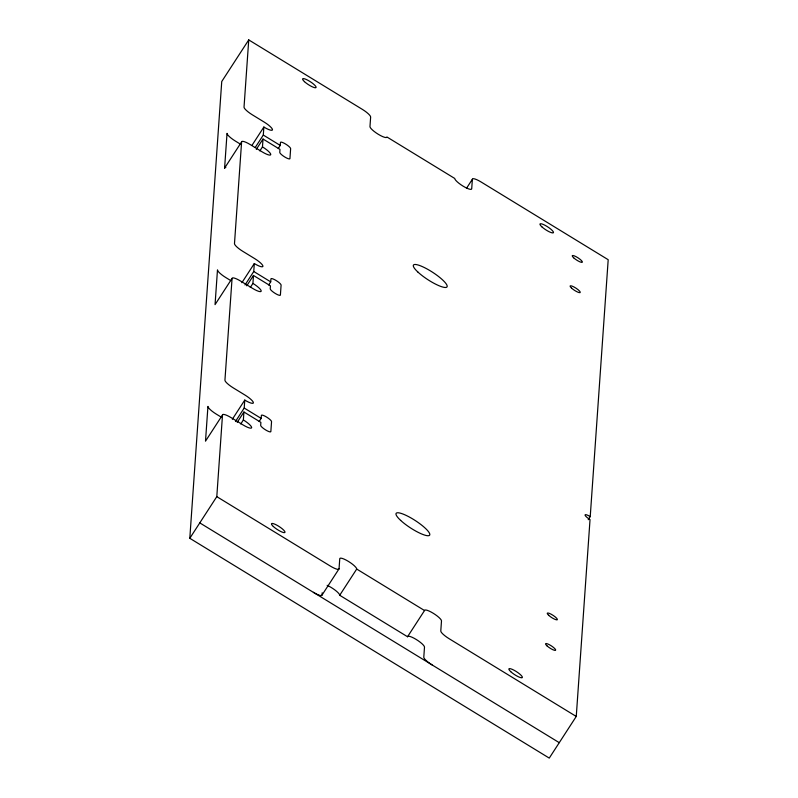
<?xml version="1.0" encoding="UTF-8"?>
<svg xmlns="http://www.w3.org/2000/svg" width="798" height="798" viewBox="0 0 798 798"><rect width="100%" height="100%" fill="white"/><g stroke="black" fill="none" stroke-linecap="round" stroke-linejoin="round"><path stroke-width="1.2" d="M590.231 516.595A6.005 1.317 33 0 0 585.044 514.979A6.005 1.317 33 0 0 590.031 519.578L576.256 716.454L549.263 758.1L189.804 538.291L221.744 81.516L248.737 39.9L362.342 109.366A10.005 2.195 33 0 1 370.641 117.037L369.973 126.613A10.005 2.195 33 0 0 378.272 134.283A10.005 2.195 33 0 0 386.93 136.987L454.75 178.463A10.005 2.195 33 0 0 463.059 186.124A10.005 2.195 33 0 0 471.708 188.827L472.376 179.241A10.005 2.195 33 0 1 481.024 181.944L608.196 259.709L590.231 516.595L588.216 519.717M199.789 522.89L559.258 742.669M225.824 167.55A10.005 2.195 33 0 0 224.597 168.089L227.031 133.366A10.005 2.195 33 0 0 235.33 141.037L240.278 144.059M189.804 538.291L216.797 496.645L222.502 414.96A10.005 2.195 33 0 1 231.161 417.663L243.031 424.915A10.005 2.195 33 0 0 251.679 427.618A10.005 2.195 33 0 0 243.37 419.948L243.929 412.007L260.886 422.371L260.677 425.354A6.005 1.317 33 0 0 265.664 429.952A6.005 1.317 33 0 0 270.851 431.578L271.549 421.643A6.005 1.317 33 0 0 266.562 417.045A6.005 1.317 33 0 0 261.375 415.429L261.165 418.401L259.151 421.504M268.697 284.966L270.712 281.864L270.921 278.891A6.005 1.317 33 0 1 276.108 280.507A6.005 1.317 33 0 1 281.096 285.105L280.397 295.041A6.005 1.317 33 0 1 275.21 293.415A6.005 1.317 33 0 1 270.223 288.816L270.432 285.834L253.475 275.47L252.926 283.41A10.005 2.195 33 0 1 261.225 291.08A10.005 2.195 33 0 1 252.577 288.377L240.707 281.125A10.005 2.195 33 0 0 232.058 278.422L224.936 380.197A10.005 2.195 33 0 0 233.245 387.868L245.106 395.13A10.005 2.195 33 0 1 253.415 402.791A10.005 2.195 33 0 1 244.767 400.087L232.338 419.249M278.243 148.528L280.248 145.426L280.457 142.453A6.005 1.317 33 0 1 285.654 144.069A6.005 1.317 33 0 1 290.632 148.667L289.943 158.603A6.005 1.317 33 0 1 284.746 156.977A6.005 1.317 33 0 1 279.769 152.378L279.978 149.406L263.021 139.032L262.472 146.872A10.005 2.195 33 0 1 270.771 154.543A10.005 2.195 33 0 1 262.123 151.839L250.253 144.588A10.005 2.195 33 0 0 241.604 141.884L234.482 243.659A10.005 2.195 33 0 0 242.792 251.33L254.662 258.592A10.005 2.195 33 0 1 262.961 266.253A10.005 2.195 33 0 1 254.313 263.549L241.884 282.711M248.737 39.9L244.028 107.161A10.005 2.195 33 0 0 252.338 114.822L264.208 122.084A10.005 2.195 33 0 1 272.507 129.745A10.005 2.195 33 0 1 263.859 127.042L252.088 145.196M235.48 421.484L244.208 408.037L244.767 400.087M245.026 284.946L253.754 271.5L254.313 263.549M255.22 147.45A8.01 0.938 -58.6 0 1 256.028 146.263L263.3 135.062L263.859 127.042M313.395 592.325A10.005 2.195 33 0 0 322.053 595.029L322.202 592.774M322.053 595.029L339.05 568.814L339.758 558.69A10.005 2.195 33 0 1 348.407 561.393A10.005 2.195 33 0 1 356.716 569.054L424.536 610.53A10.005 2.195 33 0 1 433.194 613.233A10.005 2.195 33 0 1 441.494 620.894L440.785 631.028A10.005 2.195 33 0 0 449.094 638.689L576.256 716.454M224.597 168.089L241.604 141.884M256.308 149.376L263.021 139.032M259.849 150.912L262.472 146.872M232.058 278.422L215.051 304.627L217.485 269.874A10.005 2.195 33 0 0 225.784 277.544L230.732 280.567M246.762 285.814L253.475 275.47M250.303 287.45L252.926 283.41M222.502 414.96L205.505 441.164L207.939 406.411A10.005 2.195 33 0 0 216.238 414.082L221.186 417.105M237.215 422.351L243.929 412.007M240.757 423.987L243.37 419.948M466.491 188.318L472.376 179.241M432.087 664.904A10.005 2.195 33 0 1 423.788 657.243L424.496 647.108A10.005 2.195 33 0 0 416.187 639.447A10.005 2.195 33 0 0 407.539 636.744L339.709 595.268L356.716 569.054M407.539 636.744L424.536 610.53M263.3 135.062L280.248 145.426M253.754 271.5L270.712 281.864M244.208 408.037L261.165 418.401M216.797 496.645L330.402 566.111A10.005 2.195 33 0 0 339.05 568.814M327.15 585.343A10.005 2.195 33 0 1 339.709 595.268M418.012 272.158A20.01 4.389 33 0 0 446.541 287.28A20.01 4.389 33 0 0 426.202 268.497A20.01 4.389 33 0 0 418.012 272.158M400.656 520.406A20.01 4.389 33 0 0 429.184 535.528A20.01 4.389 33 0 0 408.835 516.755A20.01 4.389 33 0 0 400.656 520.406M573.642 257.794A6.005 1.317 33 0 0 582.201 262.333A6.005 1.317 33 0 0 576.096 256.697A6.005 1.317 33 0 0 573.642 257.794M571.518 288.078A6.005 1.317 33 0 0 580.076 292.617A6.005 1.317 33 0 0 573.981 286.981A6.005 1.317 33 0 0 571.518 288.078M548.645 615.278A6.005 1.317 33 0 0 557.204 619.807A6.005 1.317 33 0 0 551.099 614.181A6.005 1.317 33 0 0 548.645 615.278M546.949 645.821A6.005 1.317 33 0 0 555.508 650.36A6.005 1.317 33 0 0 549.403 644.724A6.005 1.317 33 0 0 546.949 645.821M273.355 526.52A8.01 1.756 33 0 0 284.766 532.565A8.01 1.756 33 0 0 276.627 525.054A8.01 1.756 33 0 0 273.355 526.52M541.842 226.812A8.01 1.756 33 0 0 553.253 232.856A8.01 1.756 33 0 0 545.124 225.345A8.01 1.756 33 0 0 541.842 226.812M510.74 671.677A8.01 1.756 33 0 0 522.151 677.721A8.01 1.756 33 0 0 514.012 670.21A8.01 1.756 33 0 0 510.74 671.677M304.467 81.655A8.01 1.756 33 0 0 315.868 87.7A8.01 1.756 33 0 0 307.739 80.189A8.01 1.756 33 0 0 304.467 81.655"/></g></svg>
